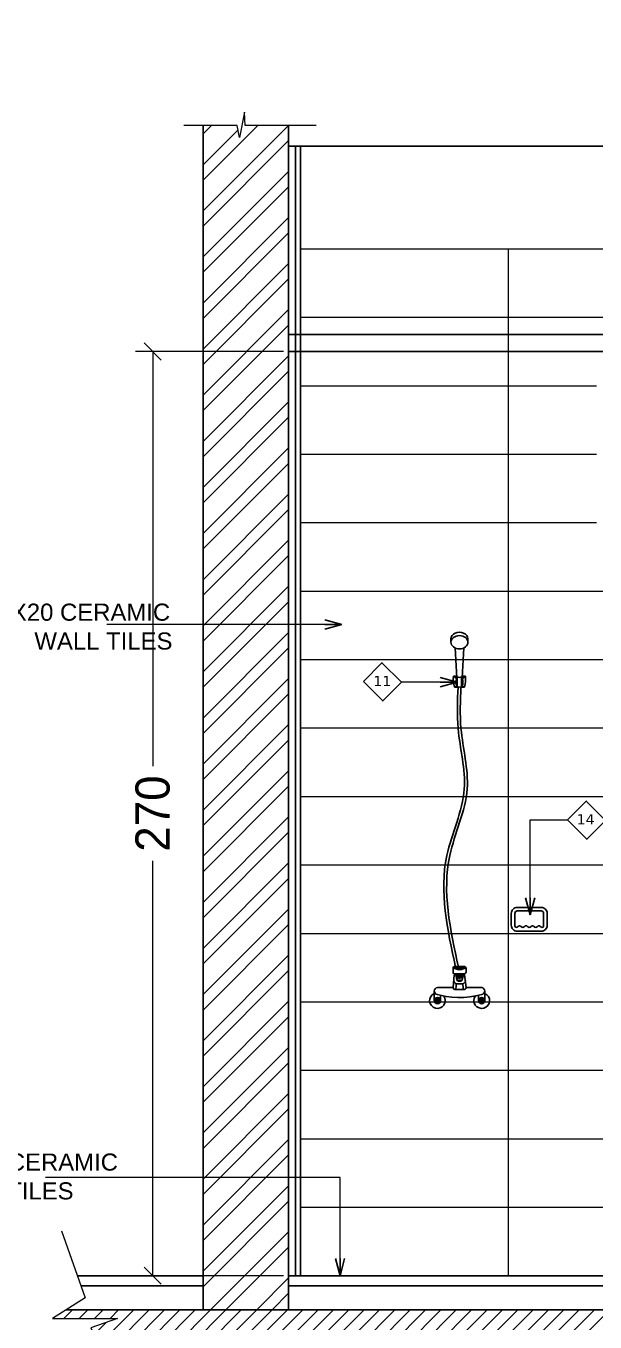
# Model space of a CAD drawing. Header units: centimetres. Extents: x 7997 to 116674, y 1017 to 13844.
# Drawn here: x 48161.8 to 48328.3, y 9860.5 to 10239.2 of the extents above; entities that cross this region are included whole.
import ezdxf
from ezdxf.xclip import XClip

# ---------------------------------------------------------------- set-up
doc = ezdxf.new("R2010")
doc.units = ezdxf.units.CM
doc.header["$LTSCALE"] = 200
doc.header["$XCLIPFRAME"] = 0
doc.header["$PDMODE"] = 2
for name, color, linetype in [('A-DIM', 10, 'Continuous'), ('AFP-HATCH-TILES', 251, 'Continuous'), ('AFP-TOILET FIXTURE', 8, 'Continuous'), ('AFP-WALL  PLASTER', 8, 'Continuous'), ('COL', 1, 'Continuous'), ('DIM', 11, 'Continuous'), ('STEP', 7, 'Continuous'), ('Z-RUBBER', 8, 'Continuous')]:
    doc.layers.add(name, color=color, linetype=linetype)
for name, color, linetype, lineweight in [('FIXTURE', 6, 'Continuous', 13), ('HAT', 8, 'Continuous', 9), ('TEXT', 6, 'Continuous', 18), ('WALL', 3, 'Continuous', 25)]:
    doc.layers.add(name, color=color, linetype=linetype, lineweight=lineweight)
doc.styles.add('sheet notes', font='verdana.ttf')
doc.styles.add('Style-Arial', font='arial.ttf')
doc.styles.add('T2', font='')
doc.styles.get('T2').set_extended_font_data('Elisia')
doc.dimstyles.new('NORMAL-1', dxfattribs={"dimtxt": 10, "dimasz": 5, "dimexe": 5, "dimexo": 5, "dimgap": 1, "dimtad": 0, "dimdec": 0, "dimdsep": 46, "dimtxsty": 'T2', "dimblk1": 'OBLIQUE', "dimblk2": 'OBLIQUE', "dimsah": 1, "dimcen": 0.09, "dimclrd": 4, "dimclre": 4, "dimclrt": 6, "dimadec": 0, "dimazin": 0, "dimtfac": 1, "dimtdec": 0, "dimtofl": 0, "dimtmove": 1, "dimatfit": 3, "dimldrblk": 'OPEN30', "dimfxl": 0, "dimtolj": 1, "dimtzin": 0, "dimlwd": 5, "dimlwe": 5, "dimarcsym": 0})

# ---------------------------------------------------------------- blocks, each defined once
blk = doc.blocks.new('_OBLIQUE')
at = {"color": 0, "linetype": 'ByBlock'}
blk.add_line((-0.5, -0.5), (0.5, 0.5), dxfattribs=at)
blk = doc.blocks.new('_Open30')
at = {"color": 0, "linetype": 'ByBlock', "lineweight": -2}
for p, q in [((-1, 0.268), (0, 0)), ((0, 0), (-1, -0.268)), ((0, 0), (-1, 0))]:
    blk.add_line(p, q, dxfattribs=at)
blk = doc.blocks.new('Bdt-soap')
for points in [[(-0.075, 0.025), (-0.075, 0.075, -0.414214), (-0.05, 0.1), (0.05, 0.1, -0.414214), (0.075, 0.075), (0.075, 0.025, -0.414214), (0.05, 0), (-0.05, 0, -0.414214)], [(-0.0057, 0.0187), (-0.0078, 0.0208, 0.414214), (-0.0192, 0.0208), (-0.0213, 0.0187, -0.414214), (-0.0327, 0.0187), (-0.0348, 0.0208, 0.414214), (-0.0462, 0.0208), (-0.0489, 0.0181, -0.668179), (-0.06, 0.0227), (-0.06, 0.075, -0.414214), (-0.05, 0.085), (0.05, 0.085, -0.414214), (0.06, 0.075), (0.06, 0.0227, -0.668179), (0.0489, 0.0181), (0.0462, 0.0208, 0.414214), (0.0348, 0.0208), (0.0327, 0.0187, -0.414214), (0.0213, 0.0187), (0.0192, 0.0208, 0.414214), (0.0078, 0.0208), (0.0057, 0.0187, -0.414214)]]:
    blk.add_lwpolyline(points, format="xyb", close=True)
blk = doc.blocks.new('*D1227')
at = {"layer": 'Defpoints', "color": 0, "transparency": 16777216}
for p in [(48198.91, 10144.05), (48242.14, 10144.05), (48242.14, 9874.05, 0)]:
    blk.add_point(p, dxfattribs=at)
at = {"layer": 'DIM', "color": 4, "lineweight": 5, "transparency": 16777216}
for p, q in [((48237.14, 10144.05), (48193.91, 10144.05)), ((48198.91, 10144.05), (48198.91, 10022.91)), ((48198.91, 9874.05), (48198.91, 9995.2)), ((48237.14, 9874.05), (48193.91, 9874.05))]:
    blk.add_line(p, q, dxfattribs=at)
at = {"layer": 'DIM', "color": 4, "lineweight": 5, "transparency": 16777216, "xscale": 5, "yscale": 5, "zscale": 5}
for p, rotation in [((48198.91, 10144.05), 90), ((48198.91, 9874.05), 270)]:
    blk.add_blockref('_OBLIQUE', p, dxfattribs=dict(at, rotation=rotation))
at = {"layer": 'DIM', "color": 6, "transparency": 16777216, "insert": (48198.91, 10009.05), "char_height": 10, "attachment_point": 5, "rotation": 90, "style": 'T2'}
blk.add_mtext('\\A1;270', dxfattribs=at)
blk = doc.blocks.new('shwr')
at = {"layer": 'AFP-TOILET FIXTURE'}
for p, q in [((-25.1, 1048, 0), (-25.1, 1037.9, 0)), ((24.3, 1037.9), (24.3, 1048)), ((-8, 933.6), (-13.1, 1022)), ((7.2, 933.6), (12.3, 1022)), ((-17.9, 939.1), (-8.3, 931.4)), ((-15.3, 907.1), (-8, 909.7)), ((-8.3, 931.4), (-6.7, 931.4)), ((-8, 909.7), (-6.7, 909.7)), ((-6.7, 909.7), (-6.7, 932.6)), ((5.9, 909.7), (5.9, 932.6)), ((5.9, 931.4), (7.5, 931.4)), ((5.9, 909.7), (7.2, 909.7)), ((14.4, 907.1), (7.2, 909.7)), ((17.1, 939.1), (7.5, 931.4)), ((18.2, 85.6), (-19.7, 85.6)), ((-19.7, 85.6), (18.2, 85.6)), ((-9, 88), (-9, 85.6)), ((7.5, 88), (7.5, 85.6)), ((-19.7, 29.1), (-15.7, 66.5)), ((-6.9, 66.5), (-15.7, 66.5)), ((-14, 66.5), (-14, 69.6)), ((-11.2, 63.4), (-7.5, 65.5)), ((-11.2, 63.4), (-8, 53.6)), ((-9.6, 40.2), (7.9, 40.2)), ((-8, 53.6), (-7.5, 65.5)), ((-8, 53.6), (-6.2, 63.4)), ((-7.5, 65.5), (-6.2, 63.4)), ((-7.3, 50.2), (-6.9, 48.3)), ((-3.7, 63.4), (-0.9, 65.4)), ((-3.7, 63.4), (-0.9, 52.6)), ((-0.9, 52.6), (-0.9, 65.4)), ((1.9, 63.4), (-0.9, 65.4)), ((1.9, 63.4), (-0.9, 52.6)), ((5.8, 65.5), (4.5, 63.4)), ((6.3, 53.6), (4.5, 63.4)), ((14.9, 66.5), (5.2, 66.5)), ((5.8, 50.3), (5.6, 48.5)), ((6.3, 53.6), (5.8, 65.5)), ((9.4, 63.4), (5.8, 65.5)), ((9.4, 63.4), (6.3, 53.6)), ((12.7, 66.5), (12.7, 69.6)), ((18.1, 29.1), (14.9, 66.5)), ((-74.9, -9), (-74.9, 16.2)), ((-65.7, 29.1), (-19.7, 29.1)), ((-56.4, -9), (-56.4, 6.5)), ((11, 23.1), (-12.7, 23.1)), ((18, 29.1), (63.9, 29.1)), ((54.7, -9), (54.7, 6.1)), ((73.2, -9), (73.2, 17.7)), ((-62.8, -6.3), (-68.4, -11.8)), ((66.8, -6.3), (61.2, -11.8))]:
    blk.add_line(p, q, dxfattribs=at)
for points in [[(-17.9, 939.1), (-8.3, 939.1)], [(7.5, 939.1), (17.1, 939.1)], [(-6.7, 907.1), (-15.3, 907.1)], [(14.4, 907.1), (6.1, 907.1)], [(-8.5, 50.7), (-11.2, 63.4)], [(-6.2, 63.4), (-3.7, 63.4)], [(1.9, 63.4), (4.5, 63.4)], [(9.4, 63.4), (6.8, 50.7)]]:
    blk.add_lwpolyline(points, dxfattribs=at)
blk.add_lwpolyline([(-19.7, 73.6), (-19.7, 86.2, -0.414214), (-15.7, 90.2), (14.9, 90.2, -0.450757), (18.2, 86.2), (18.2, 73.6, -0.450757), (14.9, 69.6), (-15.7, 69.6, -0.414214)], format="xyb", close=True, dxfattribs=at)
for centre, radius in [((-65.7, -9), 9.25), ((63.9, -9), 9.25), ((-65.7, -9), 6.33), ((-65.7, -9), 3.91), ((63.9, -9), 6.33), ((63.9, -9), 3.91)]:
    blk.add_circle(centre, radius, dxfattribs=at)
for centre, radius, start, end in [((95.3, 932.3), 113.4, 176.5617, 192.8405), ((12.6, 920.9), 23.4, 153.254, 208.4833), ((-3.8, 910), 2.97, 185.8766, 258.3285), ((3, 910), 2.97, 281.6715, 354.1234), ((-13.4, 920.9), 23.4, 331.5167, 26.746), ((-73.8, 930.5), 91.3, 345.1737, 5.4241), ((-0.4, 924.2), 17.5, 256.8666, 283.1334), ((-16, 85), 3.89, 80.0387, 162.2042), ((-24.1, 48.1), 37.7, 70.496, 83.3081), ((-16.6, 53.2), 35.6, 77.7767, 87.9812), ((0.5, 112.7), 31.4, 247.5466, 267.7786), ((-0.9, 51.8), 37.2, 89.8914, 102.6158), ((-2, 112.7), 31.4, 272.2214, 292.4534), ((-0.6, 51.8), 37.2, 77.3842, 90.1086), ((15.1, 53.2), 35.6, 92.0188, 102.2233), ((22.6, 48.1), 37.7, 96.6919, 109.504), ((14.5, 85), 3.89, 17.7958, 99.9613), ((-7.8, 50.1), 10, 183.5171, 259.5325), ((70.6, 21.5), 82.3, 166.8906, 179.2336), ((-6.5, 61.4), 5.07, 100.8502, 156.5317), ((-0.9, 66.5), 17.6, 244.0797, 295.9203), ((-0.9, 34.2), 32.8, 78.3829, 101.6171), ((-0.9, 66.5), 19.2, 251.5113, 289.589), ((4.8, 61.4), 5.07, 23.4683, 79.1498), ((6.1, 50.1), 10, 280.4675, 356.4829), ((-72.3, 21.5), 82.3, 0.7664, 13.1094), ((-65.7, -9), 22.9, 113.8785, 36.3448), ((-64.6, 19), 10.1, 95.7851, 264.2149), ((0, 246.4), 246.4, 254.5467, 287.2783), ((-12.4, 30.5), 7.4, 191.1725, 267.9124), ((10.7, 30.5), 7.4, 272.0876, 348.8275), ((63.9, -9), 22.9, 144.8329, 66.1215), ((62.9, 19), 10.1, 275.7851, 84.2149)]:
    blk.add_arc(centre, radius, start, end, dxfattribs=at)
for centre, major_axis, ratio, start_param, end_param in [((-0.4, 1048, 0), (-24.7, 0), 0.781905, 9.424778, 12.566371), ((-0.4, 1037.9), (-24.7, 0), 0.781905, 3.141593, 9.424778), ((-0.4, 938.2), (-7.91, 0), 0.409654, -0.096041, 3.237634), ((-0.4, 934.5), (7.91, 0), 0.409654, 2.905304, 3.784173), ((-0.4, 934.5), (7.91, 0), 0.409654, -0.637015, 0.236289)]:
    blk.add_ellipse(centre, major_axis=major_axis, ratio=ratio, start_param=start_param, end_param=end_param, dxfattribs=at)
for points in [[(-4.9, 907.3, 0), (-4.9, 786.4, 0), (-23, 609.2, 0), (27.8, 414.9, 0), (2.2, 88.7, 0)], [(3.6, 907.1), (3.6, 786.3), (-14.5, 609), (36.3, 414.7, 0), (10.7, 88.6, 0)]]:
    blk.add_spline(points, degree=3, dxfattribs=at)
blk = doc.blocks.new('A$C414D25BB')
at = {"layer": 'Z-RUBBER', "ltscale": 0.05}
h = blk.add_hatch(dxfattribs=at)
h.set_pattern_fill('ANSI31', color=256, style=0)
h.set_pattern_definition([(45, (-21734.0303, -7392.24753), (-0.08838834765, 0.08838834765), [])])
h.paths.add_polyline_path([(0.114, 0.0618, -5.138733), (0.1155, 0.0618), (0.1155, 0.0603), (0.1162, 0.0603), (0.1155, 0.0581), (0.1162, 0.0581), (0.1147, 0.0556), (0.1132, 0.0581), (0.114, 0.0581), (0.1132, 0.0603), (0.114, 0.0603)])
at = {"layer": 'FIXTURE'}
for p, q in [((0.8572, 0.9156), (0.8572, 0.1156)), ((0.9072, 0.9156), (0.8572, 0.9156)), ((0.9072, 0.1156), (0.9072, 0.9156)), ((0.1072, 0.1156), (0.0722, 0.1156)), ((0.0722, 0.1156), (0.0722, 0.0156)), ((0.1072, 0.1156), (0.1072, 0.0616)), ((0.8572, 0.1156), (0.9072, 0.1156)), ((0.9072, 0.1156), (0.9472, 0.1156)), ((0.9072, 0.1156), (0.9072, 0.0616)), ((0.9472, 0.1156), (0.9472, 0.0156)), ((0.1192, 0.0616), (0.1072, 0.0616)), ((0.1122, 0.0616), (0.1222, 0.0616)), ((0.1222, 0.0616), (0.1222, 0.0156)), ((0.9072, 0.0616), (0.8972, 0.0616)), ((0.8972, 0.0616), (0.8972, 0.0156)), ((0.1222, 0.0156), (0.0722, 0.0156)), ((0.8972, 0.0156), (0.9472, 0.0156))]:
    blk.add_line(p, q, dxfattribs=at)
blk.add_lwpolyline([(0.9055, 0.0616), (0.904, 0.0616)], dxfattribs=at)
blk.add_arc((0.9072, 0.1156), 0.8, 90, 180, dxfattribs=at)
blk = doc.blocks.new('02-GROUND FLOOR PLAN-selattin', base_point=(28755.36, 25545.28))
at = {"layer": 'WALL', "color": 0, "xscale": 108.5714285601499, "yscale": 108.5714285601499, "zscale": 108.5714285601499, "rotation": 180}
blk.add_blockref('A$C414D25BB', (28435.7, 24711.98), dxfattribs=at)

msp = doc.modelspace()

# ---------------------------------------------------------------- hatches: boundary and pattern name
at = {"layer": 'HAT'}
h = msp.add_hatch(dxfattribs=at)
h.set_pattern_fill('ANSI32', color=8)
h.set_pattern_definition([(45, (16241.58, -7104.191), (-6.735192, 6.735192), []), (45, (16246.07, -7104.191), (-6.735192, 6.735192), [])])
h.paths.add_polyline_path([(48213.6378, 9864.0531), (48238.6378, 9864.0531), (48238.6378, 10210.1083), (48225.9342, 10210.1083), (48224.9864, 10210.1065), (48224.2833, 10206.5144), (48223.6203, 10210.0755), (48213.6378, 10210.0755)])
h = msp.add_hatch(dxfattribs=at)
h.set_pattern_fill('ANSI31', color=8)
h.set_pattern_definition([(45, (16241.58, -7104.191), (-2.24506403, 2.24506403), [])])
h.paths.add_polyline_path([(48173.5226, 9864.0531), (48169.575, 9861.5743), (48188.5579, 9861.5743), (48180.8005, 9858.8391), (48183.1297, 9854.0531), (48544.1458, 9854.0531), (48546.4751, 9858.8391), (48538.7176, 9861.5743), (48557.7006, 9861.5743), (48553.753, 9864.0531)])

# ---------------------------------------------------------------- linework, layer by layer
at = {"layer": 'AFP-HATCH-TILES', "color": 251}
msp.add_line((48242.1378, 9874.0531, 0), (48242.1378, 10204.0531), dxfattribs=at)
at = {"layer": 'AFP-WALL  PLASTER'}
msp.add_line((48240.6378, 9874.0531, 0), (48240.6378, 10204.0531, 0), dxfattribs=at)
at = {"layer": 'COL'}
msp.add_line((48553.753, 9864.0531), (48173.5226, 9864.0531), dxfattribs=at)
at = {"layer": 'HAT'}
for p, q in [((48242.1378, 10174.0531), (48485.1378, 10174.0531)), ((48302.8878, 10174.0531), (48302.8878, 9874.0531)), ((48242.1378, 10154.0531), (48485.1378, 10154.0531)), ((48242.1378, 10134.0531), (48328.6378, 10134.0531)), ((48242.1378, 10114.0531), (48328.6378, 10114.0531)), ((48242.1378, 10094.0531), (48328.6378, 10094.0531)), ((48242.1378, 10074.0531), (48485.1378, 10074.0531, 0)), ((48242.1378, 10054.0531), (48485.1378, 10054.0531, 0)), ((48242.1378, 10034.0531), (48485.1378, 10034.0531, 0)), ((48242.1378, 10014.0531), (48485.1378, 10014.0531, 0)), ((48242.1378, 9994.0531), (48485.1378, 9994.0531, 0)), ((48242.1378, 9974.0531), (48485.1378, 9974.0531, 0)), ((48242.1378, 9954.0531), (48485.1378, 9954.0531, 0)), ((48242.1378, 9934.0531), (48485.1378, 9934.0531, 0)), ((48242.1378, 9914.0531), (48485.1378, 9914.0531, 0)), ((48242.1378, 9894.0531), (48485.1378, 9894.0531, 0))]:
    msp.add_line(p, q, dxfattribs=at)
for points in [[(48246.6953, 10210.1083), (48225.9342, 10210.1083), (48225.7341, 10213.9265), (48224.2833, 10206.5144), (48223.6203, 10210.0755), (48208.0435, 10210.0755)], [(48172.2614, 9887.1545), (48179.1577, 9867.5916), (48169.575, 9861.5743), (48188.5579, 9861.5743), (48180.8005, 9858.8391), (48190.2368, 9839.4502)]]:
    msp.add_lwpolyline(points, dxfattribs=at)
at = {"layer": 'STEP'}
for p, q in [((48488.6378, 10204.0531), (48238.6378, 10204.0531)), ((48488.6378, 10149.0531), (48238.6378, 10149.0531)), ((48488.6378, 10144.0531), (48238.6378, 10144.0531)), ((48213.6378, 9874.0531), (48176.8799, 9874.0531)), ((48488.6378, 9874.0531), (48238.6378, 9874.0531)), ((48213.6378, 9871.0531), (48177.9375, 9871.0531)), ((48488.6378, 9871.0531), (48238.6378, 9871.0531))]:
    msp.add_line(p, q, dxfattribs=at)
at = {"layer": 'WALL'}
for p, q in [((48213.6378, 9864.0531), (48213.6378, 10210.0755)), ((48238.6378, 9864.0531), (48238.6378, 10210.1083))]:
    msp.add_line(p, q, dxfattribs=at)
at = {"layer": 'WALL', "elevation": 0}
for points in [[(48260.4941, 10047.6704), (48265.9473, 10053.1237), (48271.6379, 10047.4331), (48266.1846, 10041.9798)], [(48320.2036, 10007.2664), (48325.6569, 10012.7196), (48331.3474, 10007.029), (48325.8942, 10001.5758)]]:
    msp.add_lwpolyline(points, close=True, dxfattribs=at)

# ---------------------------------------------------------------- block references
at = {"color": 2, "xscale": -0.1, "yscale": 0.1, "zscale": 0.1}
msp.add_blockref('shwr', (48288.5518, 9955.3162, 0), dxfattribs=at)
at = {"layer": 'AFP-TOILET FIXTURE', "xscale": 70.02666666781879, "yscale": 70.02666666781879}
msp.add_blockref('Bdt-soap', (48309.013, 9974.6531, 0), dxfattribs=at)
at = {"layer": 'DIM', "linetype": 'Continuous'}
ref = msp.add_blockref('02-GROUND FLOOR PLAN-selattin', (48508.8615, 11140.8347), dxfattribs=at)
XClip(ref).set_block_clipping_path([(28465.3809853388, 24669.7506263485), (28708.8218992428, 24669.7506263485), (28758.8218992428, 24719.7506263485), (28758.8218992428, 25080.7018393491), (28708.8218992428, 25130.7018393491), (28465.3809853388, 25130.7018393491), (28415.3809853388, 25080.7018393491), (28415.3809853388, 24719.7506263485)])

# ---------------------------------------------------------------- texts
at = {"layer": 'TEXT'}
for s, height, style, p in [('60X20 CERAMIC', 5, 'Style-Arial', (48149.6585, 10065.3912, 0)), (' WALL TILES', 5, 'Style-Arial', (48162.3649, 10056.9726, 0)), ('11', 3.00685, 'sheet notes', (48263.4095, 10046.2749, 0)), ('14', 3.00685, 'sheet notes', (48322.8788, 10005.8709, 0)), ('200X200 mm CERAMIC', 5, 'Style-Arial', (48113.0475, 9904.7454, 0)), ('FLOOR TILES', 5, 'Style-Arial', (48130.3446, 9896.3268, 0))]:
    msp.add_text(s, height=height, dxfattribs=dict(at, style=style)).set_placement(p)

# ---------------------------------------------------------------- dimensions: what is measured, and where the dimension line sits
at = {"layer": 'DIM'}
dim = msp.add_linear_dim(base=(48198.9087, 10144.0531), p1=(48242.1378, 9874.0531, 0), p2=(48242.1378, 10144.0531), angle=90, dimstyle='NORMAL-1', dxfattribs=at)
dim.commit()
dim.dimension.update_dxf_attribs({"geometry": '*D1227', "text_midpoint": (48198.9087, 10009.0531)})

# ---------------------------------------------------------------- leaders
at = {"layer": 'A-DIM'}
for points in [[(48254.2085, 10064.2709, 0), (48185.4749, 10064.2709, 0)], [(48287.9569, 10047.4331, 0), (48271.6379, 10047.4331, 0)]]:
    msp.add_leader(points, dimstyle='NORMAL-1', override={"dimgap": 1, "dimtad": 0}, dxfattribs=at)
at = {"layer": 'DIM'}
for points in [[(48309.2576, 9979.4314, 0), (48309.2576, 10007.2664, 0), (48320.2036, 10007.2664, 0)], [(48253.6898, 9874.0531, 0), (48253.6898, 9902.762, 0), (48167.5361, 9902.762, 0)]]:
    msp.add_leader(points, dimstyle='NORMAL-1', override={"dimgap": 1, "dimtad": 0}, dxfattribs=at)

doc.saveas('drawing.dxf')
